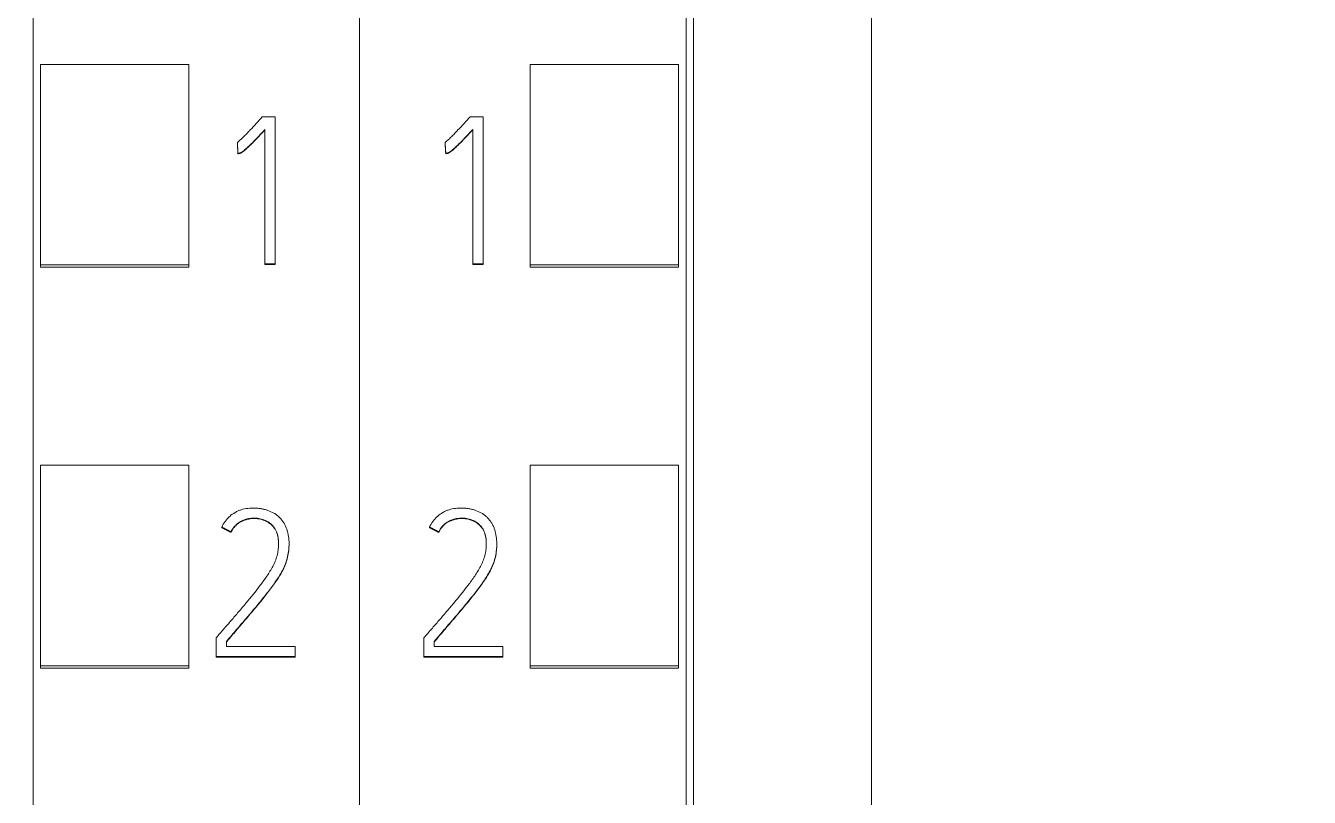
# Model space of a CAD drawing. Header units: millimetres. Extents: x 1359 to 3577, y 1336 to 3557.
# Drawn here: x 2866.47 to 2883.77, y 3298.89 to 3309.29 of the extents above; entities that cross this region are included whole.
import ezdxf

# ---------------------------------------------------------------- set-up
doc = ezdxf.new("R2010")
doc.units = ezdxf.units.MM
doc.set_wipeout_variables(frame=1)
doc.layers.add('000-PI-Oprema', color=30, linetype='Continuous', lineweight=5)

msp = doc.modelspace()

# ---------------------------------------------------------------- wipeouts: each hides what was drawn before it
msp.add_wipeout([(2836.171, 3330.083), (2870.971, 3330.083), (2870.971, 3183.083), (2836.171, 3183.083)])

# ---------------------------------------------------------------- next in the draw order: linework, layer by layer
at = {"layer": '000-PI-Oprema', "color": 0, "linetype": 'ByBlock', "lineweight": 0}
for p, q in [((2870.971, 3317.763), (2870.971, 3204.345)), ((2866.571, 3206.668), (2866.571, 3315.483)), ((2866.671, 3306.064), (2866.671, 3308.767)), ((2866.671, 3308.767), (2868.671, 3308.767)), ((2868.671, 3306.064), (2868.671, 3308.767)), ((2869.835, 3308.06), (2869.66, 3308.06)), ((2869.835, 3306.078), (2869.835, 3308.06)), ((2869.696, 3307.889), (2869.696, 3306.078)), ((2869.324, 3307.715), (2869.324, 3307.709)), ((2869.333, 3307.568), (2869.333, 3307.562)), ((2866.671, 3306.032), (2866.671, 3306.064)), ((2866.671, 3306.064), (2868.671, 3306.064)), ((2868.671, 3306.032), (2868.671, 3306.064)), ((2869.696, 3306.078), (2869.696, 3306.071)), ((2869.696, 3306.078), (2869.835, 3306.078)), ((2869.835, 3306.071), (2869.696, 3306.071)), ((2869.835, 3306.078), (2869.835, 3306.071)), ((2866.671, 3306.032), (2868.671, 3306.032)), ((2866.671, 3300.663), (2866.671, 3303.366)), ((2866.671, 3303.366), (2868.671, 3303.366)), ((2868.671, 3300.663), (2868.671, 3303.366)), ((2869.114, 3302.531), (2869.114, 3302.525)), ((2869.238, 3302.468), (2869.238, 3302.461)), ((2870.021, 3302.3), (2870.021, 3302.306)), ((2869.039, 3301.04), (2869.039, 3300.786)), ((2869.177, 3300.924), (2869.177, 3300.99)), ((2870.104, 3300.924), (2869.177, 3300.924)), ((2870.104, 3300.786), (2870.104, 3300.924)), ((2869.039, 3300.786), (2869.039, 3300.78)), ((2869.039, 3300.786), (2870.104, 3300.786)), ((2870.104, 3300.78), (2869.039, 3300.78)), ((2870.104, 3300.786), (2870.104, 3300.78)), ((2866.671, 3300.632), (2866.671, 3300.663)), ((2866.671, 3300.663), (2868.671, 3300.663)), ((2866.671, 3300.632), (2868.671, 3300.632)), ((2868.671, 3300.632), (2868.671, 3300.663))]:
    msp.add_line(p, q, dxfattribs=at)
for points, knots in [([(2869.66, 3308.06), (2869.633, 3308.03), (2869.606, 3308), (2869.552, 3307.941), (2869.525, 3307.912), (2869.483, 3307.868), (2869.47, 3307.853), (2869.442, 3307.824), (2869.428, 3307.81), (2869.399, 3307.782), (2869.385, 3307.768), (2869.355, 3307.741), (2869.34, 3307.728), (2869.324, 3307.715)], [0, 0, 0, 0, 0.25, 0.25, 0.5, 0.5, 0.625, 0.625, 0.75, 0.75, 0.875, 0.875, 1, 1, 1, 1]), ([(2869.333, 3307.568), (2869.338, 3307.568), (2869.343, 3307.569), (2869.353, 3307.571), (2869.358, 3307.572), (2869.368, 3307.576), (2869.372, 3307.578), (2869.381, 3307.583), (2869.386, 3307.586), (2869.398, 3307.595), (2869.406, 3307.601), (2869.422, 3307.614), (2869.43, 3307.621), (2869.453, 3307.641), (2869.468, 3307.655), (2869.498, 3307.683), (2869.512, 3307.697), (2869.556, 3307.74), (2869.584, 3307.77), (2869.64, 3307.829), (2869.668, 3307.859), (2869.696, 3307.889)], [0, 0, 0, 0, 0.03125, 0.03125, 0.0625, 0.0625, 0.09375, 0.09375, 0.125, 0.125, 0.1875, 0.1875, 0.25, 0.25, 0.375, 0.375, 0.5, 0.5, 0.75, 0.75, 1, 1, 1, 1]), ([(2869.696, 3307.882), (2869.668, 3307.853), (2869.64, 3307.823), (2869.584, 3307.764), (2869.555, 3307.734), (2869.512, 3307.691), (2869.498, 3307.677), (2869.468, 3307.648), (2869.453, 3307.634), (2869.43, 3307.614), (2869.422, 3307.608), (2869.406, 3307.595), (2869.398, 3307.589), (2869.386, 3307.58), (2869.381, 3307.577), (2869.372, 3307.572), (2869.368, 3307.57), (2869.358, 3307.566), (2869.353, 3307.565), (2869.343, 3307.563), (2869.338, 3307.562), (2869.333, 3307.562)], [0, 0, 0, 0, 0.25, 0.25, 0.5, 0.5, 0.625, 0.625, 0.75, 0.75, 0.8125, 0.8125, 0.875, 0.875, 0.90625, 0.90625, 0.9375, 0.9375, 0.96875, 0.96875, 1, 1, 1, 1]), ([(2869.177, 3300.99), (2869.216, 3301.036), (2869.255, 3301.082), (2869.333, 3301.174), (2869.372, 3301.219), (2869.451, 3301.311), (2869.49, 3301.356), (2869.567, 3301.448), (2869.606, 3301.495), (2869.682, 3301.588), (2869.719, 3301.635), (2869.774, 3301.707), (2869.792, 3301.731), (2869.827, 3301.78), (2869.844, 3301.804), (2869.878, 3301.854), (2869.894, 3301.88), (2869.924, 3301.932), (2869.938, 3301.958), (2869.957, 3301.999), (2869.963, 3302.013), (2869.974, 3302.041), (2869.979, 3302.055), (2869.993, 3302.098), (2870.001, 3302.127), (2870.012, 3302.186), (2870.016, 3302.216), (2870.019, 3302.26), (2870.02, 3302.275), (2870.021, 3302.306), (2870.021, 3302.321), (2870.019, 3302.366), (2870.015, 3302.396), (2870.007, 3302.44), (2870.004, 3302.455), (2869.997, 3302.484), (2869.992, 3302.499), (2869.982, 3302.527), (2869.976, 3302.541), (2869.962, 3302.568), (2869.955, 3302.581), (2869.943, 3302.6), (2869.939, 3302.606), (2869.93, 3302.618), (2869.925, 3302.624), (2869.91, 3302.642), (2869.9, 3302.653), (2869.879, 3302.674), (2869.868, 3302.684), (2869.85, 3302.698), (2869.844, 3302.702), (2869.831, 3302.711), (2869.824, 3302.715), (2869.791, 3302.734), (2869.764, 3302.746), (2869.721, 3302.761), (2869.706, 3302.766), (2869.677, 3302.774), (2869.662, 3302.777), (2869.632, 3302.782), (2869.617, 3302.784), (2869.587, 3302.787), (2869.572, 3302.787), (2869.542, 3302.788), (2869.527, 3302.788), (2869.496, 3302.787), (2869.481, 3302.786), (2869.436, 3302.78), (2869.406, 3302.774), (2869.363, 3302.761), (2869.349, 3302.755), (2869.328, 3302.746), (2869.321, 3302.743), (2869.307, 3302.736), (2869.301, 3302.732), (2869.268, 3302.714), (2869.243, 3302.696), (2869.21, 3302.666), (2869.199, 3302.655), (2869.178, 3302.633), (2869.169, 3302.621), (2869.142, 3302.585), (2869.126, 3302.559), (2869.114, 3302.531)], [0, 0, 0, 0, 0.0625, 0.0625, 0.125, 0.125, 0.1875, 0.1875, 0.25, 0.25, 0.3125, 0.3125, 0.34375, 0.34375, 0.375, 0.375, 0.40625, 0.40625, 0.4375, 0.4375, 0.453125, 0.453125, 0.46875, 0.46875, 0.5, 0.5, 0.53125, 0.53125, 0.546875, 0.546875, 0.5625, 0.5625, 0.59375, 0.59375, 0.609375, 0.609375, 0.625, 0.625, 0.640625, 0.640625, 0.65625, 0.65625, 0.664062, 0.664062, 0.671875, 0.671875, 0.6875, 0.6875, 0.703125, 0.703125, 0.710937, 0.710937, 0.71875, 0.71875, 0.75, 0.75, 0.765625, 0.765625, 0.78125, 0.78125, 0.796875, 0.796875, 0.8125, 0.8125, 0.828125, 0.828125, 0.84375, 0.84375, 0.875, 0.875, 0.890625, 0.890625, 0.898437, 0.898437, 0.90625, 0.90625, 0.9375, 0.9375, 0.953125, 0.953125, 0.96875, 0.96875, 1, 1, 1, 1]), ([(2869.238, 3302.468), (2869.25, 3302.491), (2869.263, 3302.513), (2869.287, 3302.543), (2869.296, 3302.553), (2869.315, 3302.571), (2869.325, 3302.579), (2869.356, 3302.602), (2869.379, 3302.614), (2869.427, 3302.634), (2869.452, 3302.641), (2869.49, 3302.648), (2869.503, 3302.65), (2869.529, 3302.652), (2869.542, 3302.653), (2869.581, 3302.652), (2869.607, 3302.649), (2869.645, 3302.641), (2869.657, 3302.637), (2869.682, 3302.629), (2869.694, 3302.624), (2869.729, 3302.608), (2869.751, 3302.594), (2869.782, 3302.57), (2869.791, 3302.561), (2869.809, 3302.542), (2869.817, 3302.532), (2869.828, 3302.516), (2869.832, 3302.511), (2869.838, 3302.499), (2869.847, 3302.482), (2869.855, 3302.464), (2869.863, 3302.44), (2869.866, 3302.427), (2869.871, 3302.402), (2869.874, 3302.389), (2869.877, 3302.363), (2869.878, 3302.35), (2869.879, 3302.325), (2869.879, 3302.312), (2869.879, 3302.286), (2869.879, 3302.273), (2869.877, 3302.247), (2869.876, 3302.234), (2869.871, 3302.196), (2869.866, 3302.171), (2869.856, 3302.134), (2869.852, 3302.121), (2869.844, 3302.097), (2869.839, 3302.085), (2869.825, 3302.049), (2869.814, 3302.025), (2869.79, 3301.98), (2869.777, 3301.958), (2869.75, 3301.915), (2869.737, 3301.893), (2869.694, 3301.829), (2869.664, 3301.788), (2869.571, 3301.665), (2869.506, 3301.585), (2869.407, 3301.467), (2869.374, 3301.428), (2869.307, 3301.35), (2869.274, 3301.311), (2869.207, 3301.234), (2869.173, 3301.195), (2869.106, 3301.118), (2869.072, 3301.079), (2869.039, 3301.04)], [0, 0, 0, 0, 0.03125, 0.03125, 0.046875, 0.046875, 0.0625, 0.0625, 0.09375, 0.09375, 0.125, 0.125, 0.140625, 0.140625, 0.15625, 0.15625, 0.1875, 0.1875, 0.203125, 0.203125, 0.21875, 0.21875, 0.25, 0.25, 0.265625, 0.265625, 0.28125, 0.28125, 0.289063, 0.289063, 0.296875, 0.3125, 0.3125, 0.328125, 0.328125, 0.34375, 0.34375, 0.359375, 0.359375, 0.375, 0.375, 0.390625, 0.390625, 0.40625, 0.40625, 0.4375, 0.4375, 0.453125, 0.453125, 0.46875, 0.46875, 0.5, 0.5, 0.53125, 0.53125, 0.5625, 0.5625, 0.625, 0.625, 0.75, 0.75, 0.8125, 0.8125, 0.875, 0.875, 0.9375, 0.9375, 1, 1, 1, 1]), ([(2869.879, 3302.297), (2869.879, 3302.307), (2869.879, 3302.318), (2869.878, 3302.341), (2869.877, 3302.354), (2869.874, 3302.379), (2869.872, 3302.392), (2869.867, 3302.417), (2869.864, 3302.43), (2869.856, 3302.455), (2869.851, 3302.467), (2869.843, 3302.484), (2869.84, 3302.49), (2869.834, 3302.502), (2869.83, 3302.507), (2869.812, 3302.534), (2869.794, 3302.553), (2869.769, 3302.574), (2869.764, 3302.578), (2869.753, 3302.585), (2869.737, 3302.596), (2869.708, 3302.612), (2869.684, 3302.622), (2869.66, 3302.631), (2869.647, 3302.634), (2869.609, 3302.643), (2869.583, 3302.646), (2869.531, 3302.647), (2869.505, 3302.645), (2869.467, 3302.638), (2869.454, 3302.635), (2869.429, 3302.627), (2869.416, 3302.623), (2869.392, 3302.613), (2869.381, 3302.608), (2869.358, 3302.596), (2869.347, 3302.589), (2869.315, 3302.566), (2869.296, 3302.548), (2869.272, 3302.517), (2869.264, 3302.507), (2869.251, 3302.485), (2869.244, 3302.473), (2869.238, 3302.461)], [0, 0, 0, 0, 0.034222, 0.034222, 0.076212, 0.076212, 0.118203, 0.118203, 0.160193, 0.160193, 0.202183, 0.202183, 0.223179, 0.223179, 0.244174, 0.244174, 0.328155, 0.328155, 0.34915, 0.34915, 0.370145, 0.412135, 0.454126, 0.454126, 0.496116, 0.496116, 0.580097, 0.580097, 0.664077, 0.664077, 0.706068, 0.706068, 0.748058, 0.748058, 0.790048, 0.790048, 0.832039, 0.832039, 0.916019, 0.916019, 0.95801, 0.95801, 1, 1, 1, 1]), ([(2870.021, 3302.3), (2870.021, 3302.294), (2870.021, 3302.288), (2870.02, 3302.268), (2870.019, 3302.252), (2870.016, 3302.207), (2870.012, 3302.178), (2870, 3302.119), (2869.993, 3302.09), (2869.979, 3302.047), (2869.973, 3302.033), (2869.962, 3302.004), (2869.956, 3301.991), (2869.937, 3301.95), (2869.923, 3301.923), (2869.893, 3301.872), (2869.877, 3301.847), (2869.843, 3301.797), (2869.826, 3301.772), (2869.791, 3301.724), (2869.773, 3301.7), (2869.719, 3301.628), (2869.681, 3301.581), (2869.605, 3301.488), (2869.567, 3301.442), (2869.489, 3301.35), (2869.45, 3301.304), (2869.372, 3301.213), (2869.333, 3301.167), (2869.255, 3301.076), (2869.216, 3301.03), (2869.177, 3300.984)], [0, 0, 0, 0, 0.010489, 0.010489, 0.038761, 0.038761, 0.095304, 0.095304, 0.151848, 0.151848, 0.180119, 0.180119, 0.208391, 0.208391, 0.264935, 0.264935, 0.321478, 0.321478, 0.378022, 0.378022, 0.434565, 0.434565, 0.547652, 0.547652, 0.660739, 0.660739, 0.773826, 0.773826, 0.886913, 0.886913, 1, 1, 1, 1])]:
    msp.add_open_spline(points, degree=3, knots=knots, dxfattribs=at)
for points, weights in [([(2869.324, 3307.715), (2869.328, 3307.642), (2869.333, 3307.568)], [0.499999994834, 0.500000005166, 0.499999994834]), ([(2869.333, 3307.562), (2869.328, 3307.636), (2869.324, 3307.709)], [0.500000008783, 0.499999991217, 0.500000008783]), ([(2869.114, 3302.531), (2869.176, 3302.499), (2869.238, 3302.468)], [0.500000015224, 0.499999984776, 0.500000015224]), ([(2869.238, 3302.461), (2869.176, 3302.493), (2869.114, 3302.525)], [0.500000222267, 0.499999777733, 0.500000222267])]:
    msp.add_rational_spline(points, weights, degree=2, dxfattribs=at)

# ---------------------------------------------------------------- next in the draw order: wipeouts: each hides what was drawn before it
msp.add_wipeout([(2870.971, 3330.083), (2905.771, 3330.083), (2905.771, 3183.083), (2870.971, 3183.083)])

# ---------------------------------------------------------------- next in the draw order: linework, layer by layer
for p, q in [((2870.971, 3317.763), (2870.971, 3204.345)), ((2875.371, 3315.483), (2875.371, 3206.668)), ((2873.271, 3306.064), (2873.271, 3308.767)), ((2875.271, 3308.767), (2873.271, 3308.767)), ((2875.271, 3306.064), (2875.271, 3308.767)), ((2872.635, 3308.06), (2872.46, 3308.06)), ((2872.635, 3306.078), (2872.635, 3308.06)), ((2872.496, 3307.889), (2872.496, 3306.078)), ((2872.124, 3307.715), (2872.124, 3307.709)), ((2872.133, 3307.568), (2872.133, 3307.562)), ((2872.496, 3306.078), (2872.496, 3306.071)), ((2872.496, 3306.078), (2872.635, 3306.078)), ((2872.635, 3306.071), (2872.496, 3306.071)), ((2872.635, 3306.078), (2872.635, 3306.071)), ((2875.271, 3306.064), (2873.271, 3306.064)), ((2873.271, 3306.032), (2873.271, 3306.064)), ((2875.271, 3306.032), (2875.271, 3306.064)), ((2875.271, 3306.032), (2873.271, 3306.032)), ((2873.271, 3300.663), (2873.271, 3303.366)), ((2875.271, 3303.366), (2873.271, 3303.366)), ((2875.271, 3300.663), (2875.271, 3303.366)), ((2871.914, 3302.531), (2871.914, 3302.525)), ((2872.038, 3302.468), (2872.038, 3302.461)), ((2872.821, 3302.3), (2872.821, 3302.306)), ((2871.839, 3301.04), (2871.839, 3300.786)), ((2871.977, 3300.924), (2871.977, 3300.99)), ((2872.904, 3300.924), (2871.977, 3300.924)), ((2872.904, 3300.786), (2872.904, 3300.924)), ((2871.839, 3300.786), (2872.904, 3300.786)), ((2871.839, 3300.786), (2871.839, 3300.78)), ((2872.904, 3300.78), (2871.839, 3300.78)), ((2872.904, 3300.786), (2872.904, 3300.78)), ((2875.271, 3300.663), (2873.271, 3300.663)), ((2873.271, 3300.632), (2873.271, 3300.663)), ((2875.271, 3300.632), (2873.271, 3300.632)), ((2875.271, 3300.632), (2875.271, 3300.663))]:
    msp.add_line(p, q, dxfattribs=at)
for points, knots in [([(2875.471, 3315.669), (2875.471, 3312.625), (2875.471, 3303.055), (2875.471, 3288.885), (2875.471, 3274.318), (2875.471, 3260.108), (2875.471, 3245.814), (2875.471, 3230.328), (2875.471, 3217.688), (2875.471, 3209.723), (2875.471, 3206.382)], [0, 0, 0, 0, 0.083934, 0.263736, 0.389889, 0.484142, 0.653794, 0.78188, 0.908517, 1, 1, 1, 1]), ([(2877.871, 3312.603), (2877.871, 3310.58), (2877.871, 3302.031), (2877.871, 3288.885), (2877.871, 3274.318), (2877.871, 3260.108), (2877.871, 3245.814), (2877.871, 3230.328), (2877.871, 3217.569), (2877.871, 3208.688), (2877.871, 3204.43), (2877.871, 3203.633)], [0, 0, 0, 0, 0.055935, 0.236292, 0.362833, 0.457376, 0.627551, 0.756032, 0.883059, 0.978086, 1, 1, 1, 1]), ([(2872.46, 3308.06), (2872.433, 3308.03), (2872.406, 3308), (2872.352, 3307.941), (2872.325, 3307.912), (2872.283, 3307.868), (2872.27, 3307.853), (2872.242, 3307.824), (2872.228, 3307.81), (2872.199, 3307.782), (2872.185, 3307.768), (2872.155, 3307.741), (2872.14, 3307.728), (2872.124, 3307.715)], [0, 0, 0, 0, 0.25, 0.25, 0.5, 0.5, 0.625, 0.625, 0.75, 0.75, 0.875, 0.875, 1, 1, 1, 1]), ([(2872.133, 3307.568), (2872.138, 3307.568), (2872.143, 3307.569), (2872.153, 3307.571), (2872.158, 3307.572), (2872.168, 3307.576), (2872.172, 3307.578), (2872.181, 3307.583), (2872.186, 3307.586), (2872.198, 3307.595), (2872.206, 3307.601), (2872.222, 3307.614), (2872.23, 3307.621), (2872.253, 3307.641), (2872.268, 3307.655), (2872.298, 3307.683), (2872.312, 3307.697), (2872.356, 3307.74), (2872.384, 3307.77), (2872.44, 3307.829), (2872.468, 3307.859), (2872.496, 3307.889)], [0, 0, 0, 0, 0.03125, 0.03125, 0.0625, 0.0625, 0.09375, 0.09375, 0.125, 0.125, 0.1875, 0.1875, 0.25, 0.25, 0.375, 0.375, 0.5, 0.5, 0.75, 0.75, 1, 1, 1, 1]), ([(2872.496, 3307.882), (2872.468, 3307.853), (2872.44, 3307.823), (2872.384, 3307.764), (2872.355, 3307.734), (2872.312, 3307.691), (2872.298, 3307.677), (2872.268, 3307.648), (2872.253, 3307.634), (2872.23, 3307.614), (2872.222, 3307.608), (2872.206, 3307.595), (2872.198, 3307.589), (2872.186, 3307.58), (2872.181, 3307.577), (2872.172, 3307.572), (2872.168, 3307.57), (2872.158, 3307.566), (2872.153, 3307.565), (2872.143, 3307.563), (2872.138, 3307.562), (2872.133, 3307.562)], [0, 0, 0, 0, 0.25, 0.25, 0.5, 0.5, 0.625, 0.625, 0.75, 0.75, 0.8125, 0.8125, 0.875, 0.875, 0.90625, 0.90625, 0.9375, 0.9375, 0.96875, 0.96875, 1, 1, 1, 1]), ([(2871.977, 3300.99), (2872.016, 3301.036), (2872.055, 3301.082), (2872.133, 3301.174), (2872.172, 3301.219), (2872.251, 3301.311), (2872.29, 3301.356), (2872.367, 3301.448), (2872.406, 3301.495), (2872.482, 3301.588), (2872.519, 3301.635), (2872.574, 3301.707), (2872.592, 3301.731), (2872.627, 3301.78), (2872.644, 3301.804), (2872.678, 3301.854), (2872.694, 3301.88), (2872.724, 3301.932), (2872.738, 3301.958), (2872.757, 3301.999), (2872.763, 3302.013), (2872.774, 3302.041), (2872.779, 3302.055), (2872.793, 3302.098), (2872.801, 3302.127), (2872.812, 3302.186), (2872.816, 3302.216), (2872.819, 3302.26), (2872.82, 3302.275), (2872.821, 3302.306), (2872.821, 3302.321), (2872.819, 3302.366), (2872.815, 3302.396), (2872.807, 3302.44), (2872.804, 3302.455), (2872.797, 3302.484), (2872.792, 3302.499), (2872.782, 3302.527), (2872.776, 3302.541), (2872.762, 3302.568), (2872.755, 3302.581), (2872.743, 3302.6), (2872.739, 3302.606), (2872.73, 3302.618), (2872.725, 3302.624), (2872.71, 3302.642), (2872.7, 3302.653), (2872.679, 3302.674), (2872.668, 3302.684), (2872.65, 3302.698), (2872.644, 3302.702), (2872.631, 3302.711), (2872.624, 3302.715), (2872.591, 3302.734), (2872.564, 3302.746), (2872.521, 3302.761), (2872.506, 3302.766), (2872.477, 3302.774), (2872.462, 3302.777), (2872.432, 3302.782), (2872.417, 3302.784), (2872.387, 3302.787), (2872.372, 3302.787), (2872.342, 3302.788), (2872.327, 3302.788), (2872.296, 3302.787), (2872.281, 3302.786), (2872.236, 3302.78), (2872.206, 3302.774), (2872.163, 3302.761), (2872.149, 3302.755), (2872.128, 3302.746), (2872.121, 3302.743), (2872.107, 3302.736), (2872.101, 3302.732), (2872.068, 3302.714), (2872.043, 3302.696), (2872.01, 3302.666), (2871.999, 3302.655), (2871.978, 3302.633), (2871.969, 3302.621), (2871.942, 3302.585), (2871.926, 3302.559), (2871.914, 3302.531)], [0, 0, 0, 0, 0.0625, 0.0625, 0.125, 0.125, 0.1875, 0.1875, 0.25, 0.25, 0.3125, 0.3125, 0.34375, 0.34375, 0.375, 0.375, 0.40625, 0.40625, 0.4375, 0.4375, 0.453125, 0.453125, 0.46875, 0.46875, 0.5, 0.5, 0.53125, 0.53125, 0.546875, 0.546875, 0.5625, 0.5625, 0.59375, 0.59375, 0.609375, 0.609375, 0.625, 0.625, 0.640625, 0.640625, 0.65625, 0.65625, 0.664062, 0.664062, 0.671875, 0.671875, 0.6875, 0.6875, 0.703125, 0.703125, 0.710937, 0.710937, 0.71875, 0.71875, 0.75, 0.75, 0.765625, 0.765625, 0.78125, 0.78125, 0.796875, 0.796875, 0.8125, 0.8125, 0.828125, 0.828125, 0.84375, 0.84375, 0.875, 0.875, 0.890625, 0.890625, 0.898438, 0.898438, 0.90625, 0.90625, 0.9375, 0.9375, 0.953125, 0.953125, 0.96875, 0.96875, 1, 1, 1, 1]), ([(2872.038, 3302.468), (2872.05, 3302.491), (2872.063, 3302.513), (2872.087, 3302.543), (2872.096, 3302.553), (2872.115, 3302.571), (2872.125, 3302.579), (2872.156, 3302.602), (2872.179, 3302.614), (2872.227, 3302.634), (2872.252, 3302.641), (2872.29, 3302.648), (2872.303, 3302.65), (2872.329, 3302.652), (2872.342, 3302.653), (2872.381, 3302.652), (2872.407, 3302.649), (2872.445, 3302.641), (2872.457, 3302.637), (2872.482, 3302.629), (2872.494, 3302.624), (2872.529, 3302.608), (2872.551, 3302.594), (2872.582, 3302.57), (2872.591, 3302.561), (2872.609, 3302.542), (2872.617, 3302.532), (2872.628, 3302.516), (2872.632, 3302.511), (2872.638, 3302.499), (2872.647, 3302.482), (2872.655, 3302.464), (2872.663, 3302.44), (2872.666, 3302.427), (2872.671, 3302.402), (2872.674, 3302.389), (2872.677, 3302.363), (2872.678, 3302.35), (2872.679, 3302.325), (2872.679, 3302.312), (2872.679, 3302.286), (2872.679, 3302.273), (2872.677, 3302.247), (2872.676, 3302.234), (2872.671, 3302.196), (2872.666, 3302.171), (2872.656, 3302.134), (2872.652, 3302.121), (2872.644, 3302.097), (2872.639, 3302.085), (2872.625, 3302.049), (2872.614, 3302.025), (2872.59, 3301.98), (2872.577, 3301.958), (2872.55, 3301.915), (2872.537, 3301.893), (2872.494, 3301.829), (2872.464, 3301.788), (2872.371, 3301.665), (2872.306, 3301.585), (2872.207, 3301.467), (2872.174, 3301.428), (2872.107, 3301.35), (2872.074, 3301.311), (2872.007, 3301.234), (2871.973, 3301.195), (2871.906, 3301.118), (2871.872, 3301.079), (2871.839, 3301.04)], [0, 0, 0, 0, 0.03125, 0.03125, 0.046875, 0.046875, 0.0625, 0.0625, 0.09375, 0.09375, 0.125, 0.125, 0.140625, 0.140625, 0.15625, 0.15625, 0.1875, 0.1875, 0.203125, 0.203125, 0.21875, 0.21875, 0.25, 0.25, 0.265625, 0.265625, 0.28125, 0.28125, 0.289063, 0.289063, 0.296875, 0.3125, 0.3125, 0.328125, 0.328125, 0.34375, 0.34375, 0.359375, 0.359375, 0.375, 0.375, 0.390625, 0.390625, 0.40625, 0.40625, 0.4375, 0.4375, 0.453125, 0.453125, 0.46875, 0.46875, 0.5, 0.5, 0.53125, 0.53125, 0.5625, 0.5625, 0.625, 0.625, 0.75, 0.75, 0.8125, 0.8125, 0.875, 0.875, 0.9375, 0.9375, 1, 1, 1, 1]), ([(2872.679, 3302.297), (2872.679, 3302.307), (2872.679, 3302.318), (2872.678, 3302.341), (2872.677, 3302.354), (2872.674, 3302.379), (2872.672, 3302.392), (2872.667, 3302.417), (2872.664, 3302.43), (2872.656, 3302.455), (2872.651, 3302.467), (2872.643, 3302.484), (2872.64, 3302.49), (2872.634, 3302.502), (2872.63, 3302.507), (2872.612, 3302.534), (2872.594, 3302.553), (2872.569, 3302.574), (2872.564, 3302.578), (2872.553, 3302.585), (2872.537, 3302.596), (2872.508, 3302.612), (2872.484, 3302.622), (2872.46, 3302.631), (2872.447, 3302.634), (2872.409, 3302.643), (2872.383, 3302.646), (2872.331, 3302.647), (2872.305, 3302.645), (2872.267, 3302.638), (2872.254, 3302.635), (2872.229, 3302.627), (2872.216, 3302.623), (2872.192, 3302.613), (2872.181, 3302.608), (2872.158, 3302.596), (2872.147, 3302.589), (2872.115, 3302.566), (2872.096, 3302.548), (2872.072, 3302.517), (2872.064, 3302.507), (2872.051, 3302.485), (2872.044, 3302.473), (2872.038, 3302.461)], [0, 0, 0, 0, 0.034222, 0.034222, 0.076212, 0.076212, 0.118203, 0.118203, 0.160193, 0.160193, 0.202183, 0.202183, 0.223179, 0.223179, 0.244174, 0.244174, 0.328155, 0.328155, 0.34915, 0.34915, 0.370145, 0.412135, 0.454126, 0.454126, 0.496116, 0.496116, 0.580097, 0.580097, 0.664077, 0.664077, 0.706068, 0.706068, 0.748058, 0.748058, 0.790048, 0.790048, 0.832039, 0.832039, 0.916019, 0.916019, 0.95801, 0.95801, 1, 1, 1, 1]), ([(2872.821, 3302.3), (2872.821, 3302.294), (2872.821, 3302.288), (2872.82, 3302.268), (2872.819, 3302.252), (2872.816, 3302.207), (2872.812, 3302.178), (2872.8, 3302.119), (2872.793, 3302.09), (2872.779, 3302.047), (2872.773, 3302.033), (2872.762, 3302.004), (2872.756, 3301.991), (2872.737, 3301.95), (2872.723, 3301.923), (2872.693, 3301.872), (2872.677, 3301.847), (2872.643, 3301.797), (2872.626, 3301.772), (2872.591, 3301.724), (2872.573, 3301.7), (2872.519, 3301.628), (2872.481, 3301.581), (2872.405, 3301.488), (2872.367, 3301.442), (2872.289, 3301.35), (2872.25, 3301.304), (2872.172, 3301.213), (2872.133, 3301.167), (2872.055, 3301.076), (2872.016, 3301.03), (2871.977, 3300.984)], [0, 0, 0, 0, 0.010489, 0.010489, 0.038761, 0.038761, 0.095304, 0.095304, 0.151848, 0.151848, 0.180119, 0.180119, 0.208391, 0.208391, 0.264935, 0.264935, 0.321478, 0.321478, 0.378022, 0.378022, 0.434565, 0.434565, 0.547652, 0.547652, 0.660739, 0.660739, 0.773826, 0.773826, 0.886913, 0.886913, 1, 1, 1, 1])]:
    msp.add_open_spline(points, degree=3, knots=knots, dxfattribs=at)
for points, weights in [([(2872.124, 3307.715), (2872.128, 3307.642), (2872.133, 3307.568)], [0.499999984457, 0.500000015543, 0.499999984457]), ([(2872.133, 3307.562), (2872.128, 3307.636), (2872.124, 3307.709)], [0.500000001001, 0.499999998999, 0.500000001001]), ([(2871.914, 3302.531), (2871.976, 3302.499), (2872.038, 3302.468)], [0.500000075207, 0.499999924793, 0.500000075207]), ([(2872.038, 3302.461), (2871.976, 3302.493), (2871.914, 3302.525)], [0.499999945162, 0.500000054838, 0.499999945162])]:
    msp.add_rational_spline(points, weights, degree=2, dxfattribs=at)

doc.saveas('drawing.dxf')
